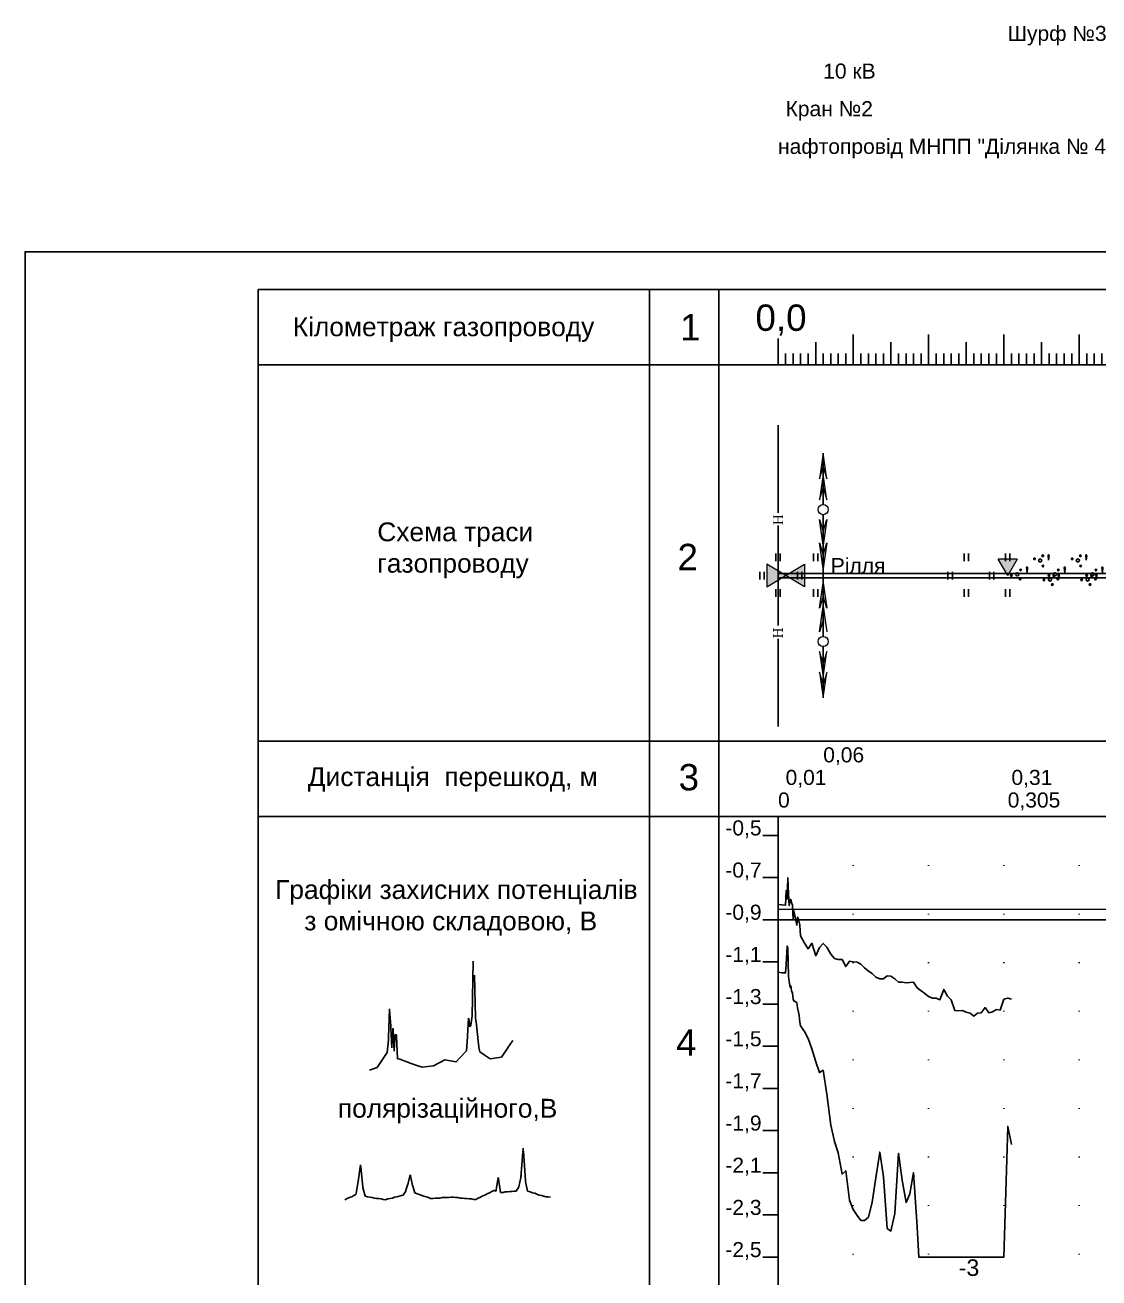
# Model space of a CAD drawing. Header units: millimetres. Extents: x -243 to 1784, y 0 to 1137.
# Drawn here: x 0 to 142.6, y 160.7 to 327.1 of the extents above; entities that cross this region are included whole.
import ezdxf

# ---------------------------------------------------------------- set-up
doc = ezdxf.new("R2010")
doc.units = ezdxf.units.MM
doc.linetypes.add('DOT', pattern=[6.35, 0, -6.35])
for name, color, linetype in [('График_U', 5, 'Continuous'), ('График_UPolar', 3, 'Continuous'), ('ИсследТрД', 6, 'Continuous'), ('Макет', 7, 'Continuous'), ('Перешкоди', 7, 'Continuous'), ('Текст', 7, 'Continuous')]:
    doc.layers.add(name, color=color, linetype=linetype)
doc.layers.add('График_U_085', color=253, linetype='Continuous', lineweight=0)
doc.styles.get("Standard").update_dxf_attribs({"font": 'arial.ttf'})

# ---------------------------------------------------------------- blocks, each defined once
blk = doc.blocks.new('График син')
at = {"layer": 'График_U'}
for p, q in [((13.600005, 7.163), (13.750005, 14.442)), ((13.910505, 12.586), (14.050005, 6.931)), ((2.510505, 4.321), (2.650005, 8.149)), ((2.650005, 8.149), (2.660505, 7.975)), ((2.660505, 7.975), (2.800005, 5.829)), ((13.010505, 4.524), (13.150005, 6.902)), ((13.150005, 6.902), (13.160505, 6.815)), ((13.160505, 6.815), (13.300005, 5.742)), ((13.460505, 5.974), (13.600005, 7.192)), ((13.600005, 7.192), (13.610505, 7.685)), ((13.610505, 7.685), (13.600005, 7.163)), ((14.050005, 6.931), (14.050005, 6.931)), ((14.050005, 6.931), (14.060505, 6.873)), ((14.060505, 6.873), (14.200005, 6.061)), ((2.800005, 5.829), (2.810505, 5.626)), ((2.810505, 5.626), (2.950005, 2.929)), ((2.960505, 3.103), (3.100005, 5.568)), ((3.100005, 5.568), (3.110505, 5.365)), ((3.110505, 5.365), (3.250005, 2.523)), ((13.300005, 5.742), (13.310505, 5.742)), ((13.310505, 5.742), (13.450005, 5.887)), ((13.450005, 5.887), (13.460505, 5.974)), ((14.200005, 6.061), (14.210505, 5.945)), ((14.210505, 5.945), (14.350005, 4.321)), ((2.350005, 2.349), (2.500005, 4.031)), ((2.500005, 4.031), (2.510505, 4.321)), ((3.260505, 2.668), (3.400005, 4.698)), ((3.400005, 4.698), (3.410505, 4.698)), ((3.410505, 4.698), (3.550005, 4.698)), ((3.550005, 4.698), (3.560505, 4.466)), ((3.560505, 4.466), (3.700005, 1.508)), ((12.850005, 2.552), (13.000005, 4.35)), ((13.000005, 4.35), (13.010505, 4.524)), ((14.350005, 4.321), (14.360505, 4.234)), ((14.360505, 4.234), (14.500005, 3.074)), ((18.400005, 3.045), (18.700005, 3.48)), ((18.700005, 3.48), (19.000005, 3.915)), ((1.000005, 0.319), (2.350005, 2.349)), ((2.950005, 2.929), (2.960505, 3.103)), ((3.250005, 2.523), (3.260505, 2.668)), ((12, 1.624), (12.850005, 2.552)), ((14.500005, 3.074), (14.510505, 3.016)), ((14.510505, 3.016), (14.650005, 2.407)), ((14.650005, 2.407), (15.325005, 1.943)), ((15.325005, 1.943), (16.000005, 1.479)), ((16.006605, 1.479), (17.500005, 1.711)), ((17.500005, 1.711), (18.250005, 2.813)), ((18.250005, 2.813), (18.400005, 3.045)), ((0, 0), (1.000005, 0.319)), ((3.700005, 1.508), (3.710505, 1.508)), ((3.710505, 1.508), (4.000005, 1.45)), ((4.000005, 1.45), (5.500005, 0.87)), ((5.500005, 0.87), (6.250005, 0.609)), ((6.250005, 0.609), (7.000005, 0.377)), ((7.000005, 0.377), (8.500005, 0.58)), ((8.500005, 0.58), (10.000005, 1.363)), ((10.000005, 1.363), (11.500005, 1.073)), ((11.500005, 1.073), (12, 1.624)), ((16.000005, 1.479), (16.006605, 1.479))]:
    blk.add_line(p, q, dxfattribs=at)
blk = doc.blocks.new('График зел')
at = {"layer": 'График_UPolar'}
for p, q in [((23.37, 2.958), (23.67, 6.844)), ((23.7, 6.438), (23.97, 2.552)), ((1.77, 2.436), (2.07, 4.64)), ((2.07, 4.64), (2.091, 4.466)), ((2.091, 4.466), (2.1, 4.35)), ((2.1, 4.35), (2.37, 1.74)), ((23.4, 3.364), (23.37, 2.958)), ((23.391, 3.248), (23.4, 3.364)), ((1.5, 0.87), (1.77, 2.436)), ((1.8, 2.668), (1.77, 2.436)), ((1.77, 2.436), (1.791, 2.61)), ((1.791, 2.61), (1.8, 2.668)), ((2.37, 1.74), (2.37, 1.74)), ((2.37, 1.74), (2.391, 1.624)), ((8.1, 1.276), (8.37, 2.088)), ((8.37, 2.088), (8.391, 2.146)), ((8.391, 2.146), (8.4, 2.204)), ((8.4, 2.204), (8.67, 3.306)), ((8.67, 3.306), (8.691, 3.19)), ((8.691, 3.19), (8.7, 3.19)), ((8.7, 3.19), (8.97, 1.914)), ((8.97, 1.914), (8.991, 1.856)), ((8.991, 1.856), (9, 1.798)), ((9, 1.798), (9.27, 0.928)), ((20.1, 1.334), (20.37, 2.958)), ((20.37, 2.958), (20.391, 2.842)), ((20.391, 2.842), (20.4, 2.784)), ((20.4, 2.784), (20.67, 0.986)), ((23.07, 1.624), (23.091, 1.74)), ((23.091, 1.74), (23.1, 1.74)), ((23.1, 1.74), (23.37, 2.958)), ((23.37, 2.958), (23.391, 3.248)), ((23.97, 2.552), (23.97, 2.552)), ((23.97, 2.552), (23.991, 2.436)), ((23.991, 2.436), (24, 2.436)), ((24, 2.436), (24.27, 1.16)), ((0, 0), (0.3, 0.174)), ((0.3, 0.174), (0.6, 0.29)), ((0.6, 0.29), (0.9, 0.406)), ((0.9, 0.406), (1.2, 0.58)), ((1.2, 0.58), (1.47, 0.696)), ((1.47, 0.696), (1.5, 0.87)), ((2.391, 1.624), (2.4, 1.624)), ((2.4, 1.624), (2.67, 0.464)), ((2.67, 0.464), (2.691, 0.464)), ((2.691, 0.464), (2.7, 0.464)), ((2.7, 0.464), (3, 0.406)), ((3, 0.406), (3.3, 0.348)), ((3.3, 0.348), (3.6, 0.29)), ((3.6, 0.29), (3.9, 0.232)), ((3.9, 0.232), (4.2, 0.174)), ((4.2, 0.174), (4.5, 0.174)), ((4.5, 0.174), (4.8, 0.116)), ((4.8, 0.116), (5.1, 0.058)), ((5.1, 0.058), (5.37, 0)), ((5.37, 0), (5.4, 0)), ((5.4, 0), (5.7, 0.116)), ((5.7, 0.116), (6, 0.174)), ((6, 0.174), (6.3, 0.232)), ((6.3, 0.232), (6.6, 0.348)), ((6.6, 0.348), (6.9, 0.406)), ((6.9, 0.406), (7.2, 0.464)), ((7.2, 0.464), (7.5, 0.58)), ((7.5, 0.58), (7.77, 0.638)), ((7.77, 0.638), (7.8, 0.696)), ((7.8, 0.696), (8.07, 1.16)), ((8.07, 1.16), (8.091, 1.218)), ((8.091, 1.218), (8.1, 1.276)), ((9.27, 0.928), (9.291, 0.928)), ((9.291, 0.928), (9.3, 0.928)), ((9.3, 0.928), (9.6, 0.812)), ((9.6, 0.812), (9.9, 0.696)), ((9.9, 0.696), (10.2, 0.58)), ((10.2, 0.58), (10.5, 0.464)), ((10.5, 0.464), (10.8, 0.406)), ((10.8, 0.406), (11.1, 0.29)), ((11.1, 0.29), (11.37, 0.174)), ((11.37, 0.174), (11.4, 0.174)), ((11.4, 0.174), (11.7, 0.174)), ((11.7, 0.174), (12, 0.232)), ((12, 0.232), (12.3, 0.232)), ((12.3, 0.232), (12.6, 0.232)), ((12.6, 0.232), (12.9, 0.29)), ((12.9, 0.29), (13.2, 0.29)), ((13.2, 0.29), (13.5, 0.29)), ((13.5, 0.29), (13.8, 0.29)), ((13.8, 0.29), (14.1, 0.348)), ((14.1, 0.348), (14.37, 0.348)), ((14.37, 0.348), (14.4, 0.348)), ((14.4, 0.348), (14.7, 0.29)), ((14.7, 0.29), (15, 0.29)), ((15, 0.29), (15.3, 0.232)), ((15.3, 0.232), (15.6, 0.232)), ((15.6, 0.232), (15.9, 0.174)), ((15.9, 0.174), (16.2, 0.174)), ((16.2, 0.174), (16.5, 0.116)), ((16.5, 0.116), (16.8, 0.116)), ((16.8, 0.116), (17.1, 0.058)), ((17.1, 0.058), (17.37, 0.058)), ((17.37, 0.058), (17.4, 0.058)), ((17.4, 0.058), (17.7, 0.232)), ((17.7, 0.232), (18, 0.348)), ((18, 0.348), (18.3, 0.522)), ((18.3, 0.522), (18.6, 0.638)), ((18.6, 0.638), (18.9, 0.812)), ((18.9, 0.812), (19.2, 0.928)), ((19.2, 0.928), (19.491, 1.102)), ((19.491, 1.102), (19.5, 1.102)), ((19.5, 1.102), (19.77, 1.218)), ((19.77, 1.218), (19.791, 1.218)), ((19.791, 1.218), (19.8, 1.218)), ((19.8, 1.218), (20.07, 1.16)), ((20.07, 1.16), (20.091, 1.276)), ((20.091, 1.276), (20.1, 1.334)), ((20.67, 0.986), (20.691, 0.986)), ((20.691, 0.986), (20.7, 0.986)), ((20.7, 0.986), (20.97, 0.986)), ((20.97, 0.986), (20.991, 0.986)), ((20.991, 0.986), (21, 0.986)), ((21, 0.986), (21.291, 1.044)), ((21.291, 1.044), (21.3, 1.044)), ((21.3, 1.044), (21.591, 1.044)), ((21.591, 1.044), (21.6, 1.044)), ((21.6, 1.044), (21.891, 1.102)), ((21.891, 1.102), (21.9, 1.102)), ((21.9, 1.102), (22.191, 1.102)), ((22.191, 1.102), (22.2, 1.102)), ((22.2, 1.102), (22.491, 1.16)), ((22.491, 1.16), (22.5, 1.16)), ((22.5, 1.16), (22.77, 1.16)), ((22.77, 1.16), (22.791, 1.218)), ((22.791, 1.218), (22.8, 1.218)), ((22.8, 1.218), (23.07, 1.624)), ((24.27, 1.16), (24.291, 1.16)), ((24.291, 1.16), (24.3, 1.16)), ((24.3, 1.16), (24.6, 1.044)), ((24.6, 1.044), (24.9, 0.928)), ((24.9, 0.928), (25.2, 0.87)), ((25.2, 0.87), (25.5, 0.754)), ((25.5, 0.754), (25.8, 0.638)), ((25.8, 0.638), (26.1, 0.58)), ((26.1, 0.58), (26.37, 0.464)), ((26.37, 0.464), (26.4, 0.464)), ((26.4, 0.464), (26.7, 0.406)), ((26.7, 0.406), (27, 0.406)), ((27, 0.406), (27.3, 0.348))]:
    blk.add_line(p, q, dxfattribs=at)
blk = doc.blocks.new('pipe')
at = {"layer": 'ИсследТрД'}
blk.add_lwpolyline([(0, -0.3), (1, -0.3), (1, 0.3), (0, 0.3)], close=True, dxfattribs=at)
blk = doc.blocks.new('Нефтепровод')
at = {"layer": 'Перешкоди', "color": 7, "linetype": 'ByBlock', "lineweight": 25}
for p, q in [((0, 8.33), (0, 19.97)), ((0, -6.63), (0, 6.63)), ((0, -20.03), (0, -8.39))]:
    blk.add_line(p, q, dxfattribs=at)
at = {"layer": 'Перешкоди', "color": 7, "linetype": 'ByBlock', "lineweight": 25, "char_height": 1.3, "width": 1.5652, "attachment_point": 1, "rotation": 90}
for insert in [(-0.64, 6.71), (-0.66, -8.32)]:
    blk.add_mtext('{\\fTimes New Roman|b0|i0|c204|p18;Н}', dxfattribs=dict(at, insert=insert))
blk = doc.blocks.new('Кран')
at = {"layer": 'Перешкоди', "linetype": 'ByBlock', "lineweight": 15}
blk.add_hatch(color=7, dxfattribs=at).paths.add_polyline_path([(-2.5, 1.5), (-2.5, -1.5), (2.5, 1.5), (2.5, -1.5)])
at = {"layer": 'Перешкоди', "color": 7, "linetype": 'ByBlock', "lineweight": 15}
for p, q in [((-2.5, -1.5), (2.5, 1.5)), ((2.5, -1.5), (-2.5, 1.5)), ((-2.5, 1.5), (-2.5, -1.5)), ((2.5, 1.5), (2.5, -1.5))]:
    blk.add_line(p, q, dxfattribs=at)
blk = doc.blocks.new('ЛЭП_10')
at = {"lineweight": 9}
for points in [[(0.5, 12.84), (0, 16.25), (-0.48, 12.85), (0, 14.42)], [(0.5, 10.07), (0, 13.47), (-0.48, 10.07), (0, 11.64)], [(0.5, 7.47), (0, 4.06), (-0.48, 7.46), (0, 5.9)], [(0.5, 4.34), (0, 0.94), (-0.48, 4.34), (0, 2.77)], [(0.5, 4.34), (0, 0.94), (-0.48, 4.34), (0, 2.77)], [(-0.5, -4.34), (0, -0.94), (0.48, -4.34), (0, -2.77)], [(-0.5, -4.34), (0, -0.94), (0.48, -4.34), (0, -2.77)], [(-0.5, -7.47), (0, -4.06), (0.48, -7.46), (0, -5.9)], [(-0.5, -10.07), (0, -13.47), (0.48, -10.07), (0, -11.64)], [(-0.5, -12.84), (0, -16.25), (0.48, -12.85), (0, -14.42)]]:
    blk.add_hatch(color=256, dxfattribs=at).paths.add_polyline_path(points)
for p, q in [((0, 16.25), (-0.48, 12.85)), ((0.5, 12.84), (0, 16.25)), ((-0.48, 12.85), (0, 14.42)), ((0, 13.47), (-0.48, 10.07)), ((0, 14.42), (0.5, 12.84)), ((0.5, 10.07), (0, 13.47)), ((-0.48, 10.07), (0, 11.64)), ((0, 11.64), (0.5, 10.07)), ((0, 4.06), (-0.48, 7.46)), ((-0.48, 7.46), (0, 5.9)), ((0.5, 7.47), (0, 4.06)), ((0, 5.9), (0.5, 7.47)), ((0, 0.94), (-0.48, 4.34)), ((-0.48, 4.34), (0, 2.77)), ((0.5, 4.34), (0, 0.94)), ((0, 2.77), (0.5, 4.34)), ((-0.5, -4.34), (0, -0.94)), ((0, -0.94), (0.48, -4.34)), ((0, -2.77), (-0.5, -4.34)), ((0.48, -4.34), (0, -2.77)), ((-0.5, -7.47), (0, -4.06)), ((0, -4.06), (0.48, -7.46)), ((0, -5.9), (-0.5, -7.47)), ((-0.5, -10.07), (0, -13.47)), ((0, -11.64), (-0.5, -10.07)), ((0, -13.47), (0.48, -10.07)), ((0.48, -10.07), (0, -11.64)), ((-0.5, -12.84), (0, -16.25)), ((0, -14.42), (-0.5, -12.84)), ((0, -16.25), (0.48, -12.85)), ((0.48, -12.85), (0, -14.42))]:
    blk.add_line(p, q, dxfattribs=at)
at = {"lineweight": -2}
for p, q in [((0, 16.25), (0, 9.44)), ((0, 8.09), (0, 0.94)), ((0, 0.94), (0, 0)), ((0, -0.94), (0, 0)), ((0, -8.09), (0, -0.94)), ((0, -16.25), (0, -9.44))]:
    blk.add_line(p, q, dxfattribs=at)
at = {"lineweight": 9}
for centre in [(0, 8.76), (0, -8.76)]:
    blk.add_circle(centre, 0.676, dxfattribs=at)
blk = doc.blocks.new('Шурф')
at = {"layer": 'Перешкоди', "linetype": 'ByBlock', "lineweight": 15}
blk.add_hatch(color=0, dxfattribs=at).paths.add_polyline_path([(1.25, 2.17), (0, 0), (-1.25, 2.17)])
at = {"layer": 'Перешкоди', "color": 0, "linetype": 'ByBlock', "lineweight": 15}
for p, q in [((0, 0), (-1.25, 2.17)), ((1.25, 2.17), (-1.25, 2.17)), ((1.25, 2.17), (0, 0))]:
    blk.add_line(p, q, dxfattribs=at)
blk = doc.blocks.new('Заросли_непролазные')
at = {"lineweight": -2}
h = blk.add_hatch(color=256, dxfattribs=at)
h.set_gradient(color2=(0, 0, 0), one_color=1)
h.paths.add_polyline_path([(5, 2.69, 0.962298), (4.87, 2.69), (4.93, 2.04)])
h.paths.add_polyline_path([(2.08, 0.42), (2.15, 1.08, 0.962298), (2.02, 1.08)])
h.paths.add_polyline_path([(6.34, 0.16, 0.962298), (6.22, 0.16), (6.28, -0.49)])
h = blk.add_hatch(color=256, dxfattribs=at)
h.set_gradient(color1=(0, 0, 5), color2=(0, 0, 0), one_color=1)
h.paths.add_polyline_path([(4.26, 2.63, 1), (4.05, 2.63, 1)])
h.paths.add_polyline_path([(2.96, 2.23, 1), (3.17, 2.23, 1)])
h.paths.add_polyline_path([(4.29, 1.27, 1), (4.08, 1.27, 1)])
h = blk.add_hatch(color=256, dxfattribs=at)
h.set_gradient(color1=(5, 5, 5), color2=(0, 0, 0), one_color=1)
h.paths.add_polyline_path([(1.33, 0.74, 1), (1.12, 0.74, 1)])
h.paths.add_polyline_path([(-0.11, 0.01, 1), (0.1, 0.01, 1)])
h.paths.add_polyline_path([(1.26, -0.45, 1), (1.05, -0.45, 1)])
h = blk.add_hatch(color=256, dxfattribs=at)
h.set_gradient(color1=(5, 5, 5), color2=(0, 0, 0), one_color=1)
h.paths.add_polyline_path([(5.74, -0.01, 1), (5.53, -0.01, 1)])
h.paths.add_polyline_path([(4.23, -0.59, 1), (4.44, -0.59, 1)])
h.paths.add_polyline_path([(5.54, -1.19, 1), (5.33, -1.19, 1)])
for p, q in [((4.93, 2.04), (4.87, 2.69)), ((5, 2.69), (4.93, 2.04)), ((2.08, 0.42), (2.02, 1.08)), ((2.15, 1.08), (2.08, 0.42)), ((6.28, -0.49), (6.22, 0.16)), ((6.34, 0.16), (6.28, -0.49))]:
    blk.add_line(p, q, dxfattribs=at)
for centre, radius in [((3.06, 2.23), 0.105), ((3.82, 2.01), 0.21), ((4.16, 2.63), 0.105), ((-0.01, 0.01), 0.105), ((0.77, 0.17), 0.21), ((1.23, 0.74), 0.105), ((4.18, 1.27), 0.105), ((5.63, -0.01), 0.105), ((1.16, -0.45), 0.105), ((4.33, -0.59), 0.105), ((5.12, -0.52), 0.21), ((5.43, -1.19), 0.105)]:
    blk.add_circle(centre, radius, dxfattribs=at)
for centre in [(4.93, 2.69), (2.08, 1.08), (6.28, 0.16)]:
    blk.add_arc(centre, 0.0628, 2.2014, 177.7986, dxfattribs=at)
blk = doc.blocks.new('Луг')
at = {"layer": 'Перешкоди', "color": 3, "linetype": 'ByBlock'}
for p, q in [((-0.3, 2.93), (-0.3, 1.93)), ((0.3, 2.93), (0.3, 1.93)), ((-2.43, 0.5), (-2.43, -0.5)), ((-1.83, 0.5), (-1.83, -0.5)), ((-0.3, -1.82), (-0.3, -2.82)), ((0.3, -1.82), (0.3, -2.82))]:
    blk.add_line(p, q, dxfattribs=at)
blk = doc.blocks.new('Сх_поля')
at = {"layer": 'Перешкоди', "lineweight": -2, "insert": (0, 2.33), "char_height": 2, "width": 6.9421, "attachment_point": 1}
blk.add_mtext('Рiлля', dxfattribs=at)
blk = doc.blocks.new('shkalaKm')
at = {"layer": 'Макет', "lineweight": -2}
for p, q in [((0, 3.5), (0, 0)), ((10, 3.5), (10, 0))]:
    blk.add_line(p, q, dxfattribs=at)
at = {"layer": 'Макет'}
for p, q in [((10, 0), (10, 4)), ((5, 0), (5, 3)), ((1, 0), (1, 1.5)), ((2, 0), (2, 1.5)), ((3, 0), (3, 1.5)), ((4, 0), (4, 1.5)), ((6, 0), (6, 1.5)), ((7, 0), (7, 1.5)), ((8, 0), (8, 1.5)), ((9, 0), (9, 1.5))]:
    blk.add_line(p, q, dxfattribs=at)
blk = doc.blocks.new('dots')
at = {"layer": 'Макет', "linetype": 'DOT', "lineweight": -2}
blk.add_line((0, 0), (0, -167), dxfattribs=at)

msp = doc.modelspace()

# ---------------------------------------------------------------- linework, layer by layer
at = {"layer": 'Defpoints'}
msp.add_lwpolyline([(0, 0), (420, 0), (420, 297), (0, 297)], close=True, dxfattribs=at)
at = {"layer": 'График_U'}
for points in [[(98, 219.5), (100, 219.5)], [(98, 213.9), (100, 213.9)], [(98, 208.3), (100, 208.3)], [(100, 201.36), (100.5, 201.27), (101, 201.23), (101.1, 202.36), (101.2, 204.8), (101.3, 204.52), (101.4, 200.82), (101.5, 200.08), (101.6, 199.34), (101.7, 199.56), (101.8, 198.86), (101.9, 198.56), (102, 197.74), (102.1, 197.52), (102.5, 197.3), (102.6, 196.62), (102.7, 196.04), (102.8, 195.59), (102.9, 194.72), (103, 194.2), (103.5, 193.46), (104, 192.53), (104.5, 191.16), (105, 189.42), (105.5, 188.01), (106, 188.32), (106.5, 185.16), (107, 181.02), (107.5, 178.84), (108, 177.36), (108.5, 174.52), (109, 174.96), (109.5, 171.07), (110, 169.84), (110.5, 169.03), (111, 168.36), (111.5, 168.38), (112, 168.82), (112.5, 170.81), (113, 174.01), (113.5, 177.45), (114, 174.14), (114.5, 167.31), (115, 166.95), (115.5, 169.31), (116, 177.29), (116.5, 173.73), (117, 170.75), (117.5, 171.9), (118, 174.73), (118.5, 167.52), (118.69, 163.5), (119, 163.5), (119.5, 163.5), (120, 163.5), (120.5, 163.5), (121, 163.5), (121.5, 163.5), (122, 163.5), (122.5, 163.5), (123, 163.5), (123.5, 163.5), (124, 163.5), (124.5, 163.5), (125, 163.5), (125.5, 163.5), (126, 163.5), (126.5, 163.5), (127, 163.5), (127.5, 163.5), (128, 163.5), (128.5, 163.5), (129, 163.5), (129.5, 163.5), (129.62, 163.5), (130, 163.5), (130.5, 180.86), (131, 178.45)], [(98, 202.7), (100, 202.7)], [(98, 197.1), (100, 197.1)], [(98, 191.5), (100, 191.5)], [(98, 185.9), (100, 185.9)], [(98, 180.3), (100, 180.3)], [(98, 174.7), (100, 174.7)], [(98, 169.1), (100, 169.1)], [(98, 163.5), (100, 163.5)]]:
    msp.add_lwpolyline(points, dxfattribs=at)
at = {"layer": 'График_U_085'}
msp.add_lwpolyline([(100, 209.7), (400, 209.7)], dxfattribs=at)
at = {"layer": 'График_UPolar'}
msp.add_lwpolyline([(100, 210.32), (100.5, 210.29), (101, 210.23), (101.1, 212.19), (101.2, 211.04), (101.3, 213.87), (101.4, 211.74), (101.5, 210.19), (101.6, 210.85), (101.7, 211.02), (101.8, 210.57), (101.9, 210.23), (102, 208.34), (102.1, 209.48), (102.5, 207.57), (102.6, 208.66), (102.7, 208.36), (102.8, 207.99), (102.9, 207.6), (103, 206.15), (103.5, 205.19), (104, 204.43), (104.5, 205.18), (105, 203.51), (105.5, 204.63), (106, 205.16), (106.5, 204.67), (107, 203.71), (107.5, 203.16), (108, 203.01), (108.5, 203.01), (109, 202.08), (109.5, 202.81), (110, 202.72), (110.5, 202.67), (111, 202.42), (111.5, 201.93), (112, 201.48), (112.5, 201.14), (113, 200.67), (113.5, 200.45), (114, 200.45), (114.5, 200.83), (115, 200.8), (115.5, 200.45), (116, 199.99), (116.5, 200), (117, 199.94), (117.5, 199.98), (118, 199.99), (118.5, 199.24), (119, 198.86), (119.5, 198.49), (120, 198.09), (120.5, 197.88), (121, 197.89), (121.5, 197.67), (122, 199.05), (122.5, 198.13), (123, 197.67), (123.5, 196.23), (124, 196.19), (124.5, 196.27), (125, 196.02), (125.5, 195.91), (126, 195.51), (126.5, 195.88), (127, 195.94), (127.5, 196.64), (128, 195.92), (128.5, 196.06), (129, 196.39), (129.5, 196.31), (130, 197.75), (130.5, 197.9), (131, 197.74)], dxfattribs=at)
at = {"layer": 'Макет', "lineweight": -2}
for p, q in [((30.96, 291.97), (415.96, 291.97)), ((30.96, 232), (400, 232)), ((30.96, 222), (400, 222)), ((100, 222), (100, 20))]:
    msp.add_line(p, q, dxfattribs=at)
at = {"layer": 'Макет'}
for p, q in [((30.96, 291.97), (30.96, 5)), ((82.91, 70), (82.91, 291.97)), ((92.13, 70), (92.13, 291.97)), ((400, 282), (30.96, 282))]:
    msp.add_line(p, q, dxfattribs=at)
at = {"layer": 'Текст'}
msp.add_lwpolyline([(100, 208.3), (400, 208.3)], dxfattribs=at)

# ---------------------------------------------------------------- block references
at = {"layer": 'Макет'}
for name, p in [('График син', (45.76, 188.34)), ('График зел', (42.48, 171.11))]:
    msp.add_blockref(name, p, dxfattribs=at)
at = {"layer": 'Текст'}
for name, p in [('shkalaKm', (100, 282)), ('shkalaKm', (110, 282)), ('shkalaKm', (120, 282)), ('shkalaKm', (130, 282)), ('shkalaKm', (140, 282)), ('Нефтепровод', (100, 254)), ('ЛЭП_10', (106, 254)), ('Луг', (100, 254)), ('Луг', (105, 254)), ('Сх_поля', (107, 254)), ('Луг', (125, 254)), ('Луг', (130.5, 254)), ('Заросли_непролазные', (131, 254)), ('Заросли_непролазные', (136, 254)), ('Заросли_непролазные', (141, 254)), ('Кран', (101, 254)), ('Шурф', (130.5, 254)), ('dots', (110, 222)), ('dots', (120, 222)), ('dots', (130, 222)), ('dots', (140, 222))]:
    msp.add_blockref(name, p, dxfattribs=at)
at = {"layer": 'Текст', "xscale": 300}
msp.add_blockref('pipe', (100, 254), dxfattribs=at)

# ---------------------------------------------------------------- texts
at = {"layer": 'График_U'}
for s, height, p in [('-0,5', 2, (93, 219.5)), ('-0,7', 2, (93, 213.9)), ('-0,9', 2, (93, 208.3)), ('-1,1', 2, (93, 202.7)), ('-1,3', 2, (93, 197.1)), ('-1,5', 2, (93, 191.5)), ('-1,7', 2, (93, 185.9)), ('-1,9', 2, (93, 180.3)), ('-2,1', 2, (93, 174.7)), ('-2,3', 2, (93, 169.1)), ('-2,5', 2, (93, 163.5)), ('-3', 2.2, (124, 161))]:
    msp.add_text(s, height=height, dxfattribs=at).set_placement(p)
at = {"layer": 'Текст'}
for s, height, p in [('Шурф №3', 2, (130.5, 325)), ('10 кВ', 2, (106, 320)), ('Кран №2', 2, (101, 315)), ('нафтопровід МНПП "Ділянка № 42", траса №1', 2, (100, 310)), ('0,0', 3.5, (97, 286.5)), ('0,06', 2, (106, 229.2)), ('0,01', 2, (101, 226.2)), ('0,31', 2, (131, 226.2)), ('0', 2, (100, 223.2)), ('0,305', 2, (130.5, 223.2))]:
    msp.add_text(s, height=height, dxfattribs=at).set_placement(p)
at = {"layer": 'Текст', "attachment_point": 1}
for s, insert, char_height, width in [('Кiлометраж газопроводу', (35.56, 288.29), 2.5, 51.4775), ('1', (86.99, 288.72), 3.5, 5.5314), ('Схема траси  \\Pгазопроводу', (46.78, 261.06), 2.5, 46.7126), ('2', (86.65, 258.22), 3.5, 5.5314), ('Дистанцiя  перешкод, м', (37.55, 228.54), 2.5, 51.4775), ('3', (86.8, 228.98), 3.5, 5.5314), ('{\\C256;Графіки захисних потенціалів\\P    з омічною складовою, В}', (33.21, 213.56), 2.5, 50.9113), ('4', (86.46, 193.73), 3.5, 5.5314), ('{\\C256;полярізаційного,В}', (41.55, 184.52), 2.5, 48.8589)]:
    msp.add_mtext(s, dxfattribs=dict(at, insert=insert, char_height=char_height, width=width))

doc.saveas('drawing.dxf')
